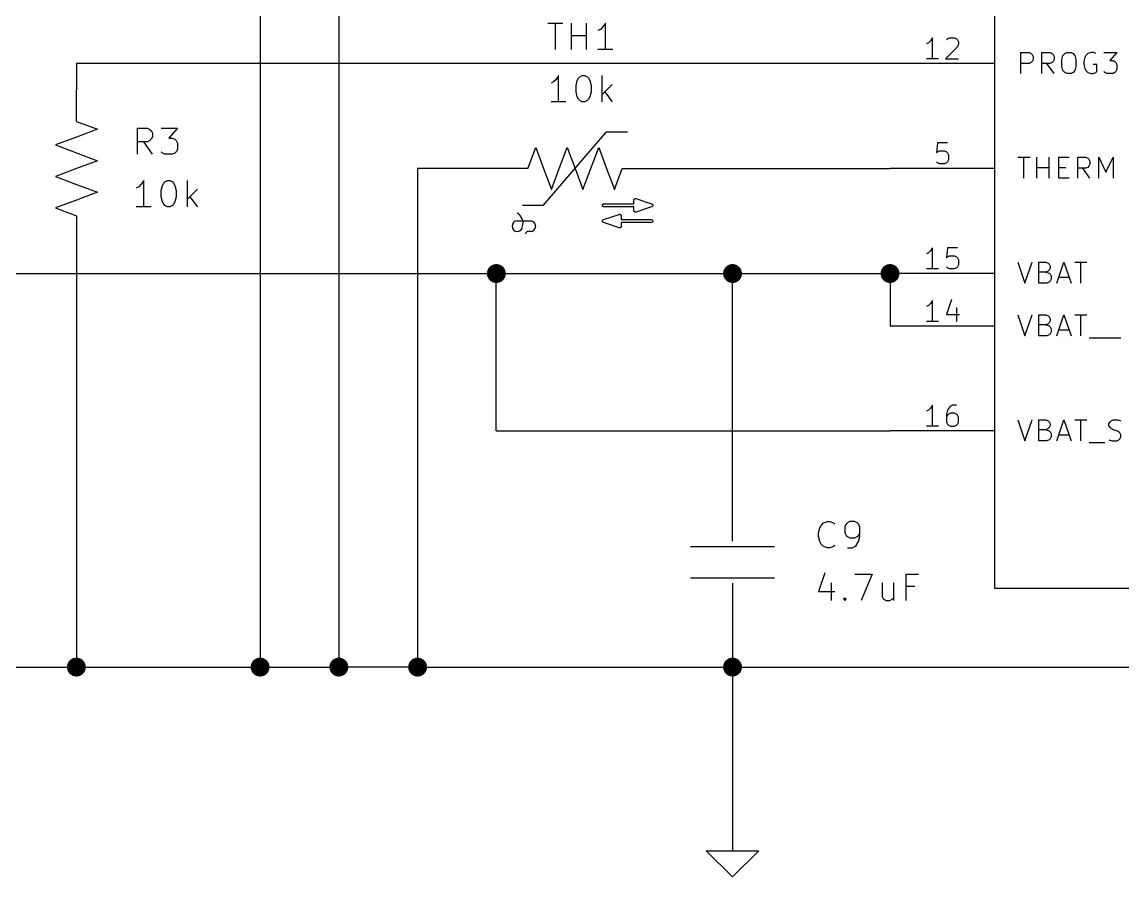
# Model space of a CAD drawing. Extents: x 0.4 to 11.3, y -7.9 to -0.4.
# Drawn here: x 2.696 to 4.794, y -5.95 to -4.321 of the extents above; entities that cross this region are included whole.
import ezdxf

# ---------------------------------------------------------------- set-up
doc = ezdxf.new("R2010")
doc.units = 0
doc.header["$MEASUREMENT"] = 0
for name, color, linetype in [('CYAN2', 4, 'CONTINUOUS'), ('GREEN3', 91, 'CONTINUOUS'), ('LYELLOW', 51, 'CONTINUOUS'), ('RED2', 1, 'CONTINUOUS'), ('RED3', 11, 'CONTINUOUS')]:
    doc.layers.add(name, color=color, linetype=linetype)

msp = doc.modelspace()

# ---------------------------------------------------------------- linework, layer by layer
at = {"layer": 'CYAN2', "linetype": 'CONTINUOUS'}
for p, q in [((3.6982, -4.3228), (3.7268, -4.3228)), ((3.7125, -4.3728), (3.7125, -4.3228)), ((3.7434, -4.3728), (3.7434, -4.3228)), ((3.772, -4.3728), (3.772, -4.3228)), ((3.7982, -4.3347), (3.7935, -4.3371)), ((3.803, -4.3299), (3.7982, -4.3347)), ((3.8077, -4.3228), (3.803, -4.3299)), ((3.8077, -4.3728), (3.8077, -4.3228)), ((3.7434, -4.3466), (3.772, -4.3466)), ((3.822, -4.3728), (3.7935, -4.3728)), ((4.5995, -4.4185), (4.5995, -4.3785)), ((4.5995, -4.3785), (4.6148, -4.3785)), ((4.5995, -4.4185), (4.5995, -4.3785)), ((4.5995, -4.3785), (4.6148, -4.3785)), ((4.6148, -4.3785), (4.6186, -4.3804)), ((4.6148, -4.3785), (4.6186, -4.3804)), ((4.6186, -4.3804), (4.6205, -4.3823)), ((4.6186, -4.3804), (4.6205, -4.3823)), ((4.6205, -4.3823), (4.6224, -4.3861)), ((4.6205, -4.3823), (4.6224, -4.3861)), ((4.6395, -4.4185), (4.6395, -4.3785)), ((4.6395, -4.3785), (4.6548, -4.3785)), ((4.6395, -4.4185), (4.6395, -4.3785)), ((4.6395, -4.3785), (4.6548, -4.3785)), ((4.6548, -4.3785), (4.6586, -4.3804)), ((4.6548, -4.3785), (4.6586, -4.3804)), ((4.6586, -4.3804), (4.6605, -4.3823)), ((4.6586, -4.3804), (4.6605, -4.3823)), ((4.6605, -4.3823), (4.6624, -4.3861)), ((4.6605, -4.3823), (4.6624, -4.3861)), ((4.6795, -4.3842), (4.6833, -4.3804)), ((4.6795, -4.3842), (4.6833, -4.3804)), ((4.6833, -4.3804), (4.6871, -4.3785)), ((4.6833, -4.3804), (4.6871, -4.3785)), ((4.6871, -4.3785), (4.6948, -4.3785)), ((4.6871, -4.3785), (4.6948, -4.3785)), ((4.6948, -4.3785), (4.6986, -4.3804)), ((4.6948, -4.3785), (4.6986, -4.3804)), ((4.6986, -4.3804), (4.7024, -4.3842)), ((4.6986, -4.3804), (4.7024, -4.3842)), ((4.7271, -4.3804), (4.7233, -4.3842)), ((4.7271, -4.3804), (4.7233, -4.3842)), ((4.7329, -4.3785), (4.7271, -4.3804)), ((4.7329, -4.3785), (4.7271, -4.3804)), ((4.7386, -4.3785), (4.7329, -4.3785)), ((4.7386, -4.3785), (4.7329, -4.3785)), ((4.7424, -4.3804), (4.7386, -4.3785)), ((4.7424, -4.3804), (4.7386, -4.3785)), ((4.7576, -4.3785), (4.7824, -4.3785)), ((4.7576, -4.3785), (4.7824, -4.3785)), ((4.7824, -4.3785), (4.769, -4.3937)), ((4.7824, -4.3785), (4.769, -4.3937)), ((4.6148, -4.3995), (4.5995, -4.3995)), ((4.6148, -4.3995), (4.5995, -4.3995)), ((4.6186, -4.3976), (4.6148, -4.3995)), ((4.6186, -4.3976), (4.6148, -4.3995)), ((4.6205, -4.3956), (4.6186, -4.3976)), ((4.6205, -4.3956), (4.6186, -4.3976)), ((4.6224, -4.3918), (4.6205, -4.3956)), ((4.6224, -4.3918), (4.6205, -4.3956)), ((4.6224, -4.3861), (4.6224, -4.3918)), ((4.6224, -4.3861), (4.6224, -4.3918)), ((4.6548, -4.3995), (4.6395, -4.3995)), ((4.6548, -4.3995), (4.6395, -4.3995)), ((4.6624, -4.4185), (4.649, -4.3995)), ((4.6624, -4.4185), (4.649, -4.3995)), ((4.6586, -4.3976), (4.6548, -4.3995)), ((4.6586, -4.3976), (4.6548, -4.3995)), ((4.6605, -4.3956), (4.6586, -4.3976)), ((4.6605, -4.3956), (4.6586, -4.3976)), ((4.6624, -4.3918), (4.6605, -4.3956)), ((4.6624, -4.3918), (4.6605, -4.3956)), ((4.6624, -4.3861), (4.6624, -4.3918)), ((4.6624, -4.3861), (4.6624, -4.3918)), ((4.6776, -4.3918), (4.6795, -4.3842)), ((4.6776, -4.3918), (4.6795, -4.3842)), ((4.6776, -4.4052), (4.6776, -4.3918)), ((4.6776, -4.4052), (4.6776, -4.3918)), ((4.7024, -4.3842), (4.7043, -4.3918)), ((4.7024, -4.3842), (4.7043, -4.3918)), ((4.7043, -4.3918), (4.7043, -4.4052)), ((4.7043, -4.3918), (4.7043, -4.4052)), ((4.7214, -4.388), (4.7195, -4.3956)), ((4.7214, -4.388), (4.7195, -4.3956)), ((4.7195, -4.3956), (4.7195, -4.4014)), ((4.7195, -4.3956), (4.7195, -4.4014)), ((4.7195, -4.4014), (4.7214, -4.409)), ((4.7195, -4.4014), (4.7214, -4.409)), ((4.7233, -4.3842), (4.7214, -4.388)), ((4.7233, -4.3842), (4.7214, -4.388)), ((4.7443, -4.4014), (4.7367, -4.4014)), ((4.7443, -4.4014), (4.7367, -4.4014)), ((4.7443, -4.4147), (4.7443, -4.4014)), ((4.7443, -4.4147), (4.7443, -4.4014)), ((4.769, -4.3937), (4.7748, -4.3937)), ((4.769, -4.3937), (4.7748, -4.3937)), ((4.7748, -4.3937), (4.7786, -4.3956)), ((4.7748, -4.3937), (4.7786, -4.3956)), ((4.7786, -4.3956), (4.7805, -4.3976)), ((4.7786, -4.3956), (4.7805, -4.3976)), ((4.7805, -4.3976), (4.7824, -4.4014)), ((4.7805, -4.3976), (4.7824, -4.4014)), ((4.7824, -4.4014), (4.7824, -4.4109)), ((4.7824, -4.4014), (4.7824, -4.4109)), ((3.7184, -4.4228), (3.7137, -4.4299)), ((3.7184, -4.4728), (3.7184, -4.4228)), ((3.7565, -4.4276), (3.7589, -4.4252)), ((3.7589, -4.4252), (3.7637, -4.4228)), ((3.7637, -4.4228), (3.7684, -4.4228)), ((3.7684, -4.4228), (3.7732, -4.4252)), ((3.7732, -4.4252), (3.7756, -4.4276)), ((3.8018, -4.4728), (3.8018, -4.4228)), ((4.6795, -4.4128), (4.6776, -4.4052)), ((4.6795, -4.4128), (4.6776, -4.4052)), ((4.6833, -4.4166), (4.6795, -4.4128)), ((4.6833, -4.4166), (4.6795, -4.4128)), ((4.6871, -4.4185), (4.6833, -4.4166)), ((4.6871, -4.4185), (4.6833, -4.4166)), ((4.6948, -4.4185), (4.6871, -4.4185)), ((4.6948, -4.4185), (4.6871, -4.4185)), ((4.6986, -4.4166), (4.6948, -4.4185)), ((4.6986, -4.4166), (4.6948, -4.4185)), ((4.7024, -4.4128), (4.6986, -4.4166)), ((4.7024, -4.4128), (4.6986, -4.4166)), ((4.7043, -4.4052), (4.7024, -4.4128)), ((4.7043, -4.4052), (4.7024, -4.4128)), ((4.7214, -4.409), (4.7233, -4.4128)), ((4.7214, -4.409), (4.7233, -4.4128)), ((4.7233, -4.4128), (4.7271, -4.4166)), ((4.7233, -4.4128), (4.7271, -4.4166)), ((4.7271, -4.4166), (4.7329, -4.4185)), ((4.7271, -4.4166), (4.7329, -4.4185)), ((4.7329, -4.4185), (4.7367, -4.4185)), ((4.7329, -4.4185), (4.7367, -4.4185)), ((4.7367, -4.4185), (4.7424, -4.4166)), ((4.7367, -4.4185), (4.7424, -4.4166)), ((4.7424, -4.4166), (4.7443, -4.4147)), ((4.7424, -4.4166), (4.7443, -4.4147)), ((4.7595, -4.4166), (4.7576, -4.4147)), ((4.7595, -4.4166), (4.7576, -4.4147)), ((4.7633, -4.4185), (4.7595, -4.4166)), ((4.7633, -4.4185), (4.7595, -4.4166)), ((4.7748, -4.4185), (4.7633, -4.4185)), ((4.7748, -4.4185), (4.7633, -4.4185)), ((4.7786, -4.4166), (4.7748, -4.4185)), ((4.7786, -4.4166), (4.7748, -4.4185)), ((4.7805, -4.4147), (4.7786, -4.4166)), ((4.7805, -4.4147), (4.7786, -4.4166)), ((4.7824, -4.4109), (4.7805, -4.4147)), ((4.7824, -4.4109), (4.7805, -4.4147)), ((3.7089, -4.4347), (3.7042, -4.4371)), ((3.7137, -4.4299), (3.7089, -4.4347)), ((3.7518, -4.4418), (3.7542, -4.4323)), ((3.7518, -4.4538), (3.7518, -4.4418)), ((3.7542, -4.4323), (3.7565, -4.4276)), ((3.7756, -4.4276), (3.778, -4.4323)), ((3.778, -4.4323), (3.7804, -4.4418)), ((3.7804, -4.4418), (3.7804, -4.4538)), ((3.8208, -4.4395), (3.8018, -4.4585)), ((3.7542, -4.4633), (3.7518, -4.4538)), ((3.7565, -4.468), (3.7542, -4.4633)), ((3.778, -4.4633), (3.7756, -4.468)), ((3.7804, -4.4538), (3.778, -4.4633)), ((3.8065, -4.4538), (3.8208, -4.4728)), ((3.7327, -4.4728), (3.7042, -4.4728)), ((3.7589, -4.4704), (3.7565, -4.468)), ((3.7637, -4.4728), (3.7589, -4.4704)), ((3.7684, -4.4728), (3.7637, -4.4728)), ((3.7732, -4.4704), (3.7684, -4.4728)), ((3.7756, -4.468), (3.7732, -4.4704)), ((2.9163, -4.5728), (2.9163, -4.5228)), ((2.9163, -4.5228), (2.9353, -4.5228)), ((2.9353, -4.5228), (2.9401, -4.5252)), ((2.9401, -4.5252), (2.9425, -4.5276)), ((2.9425, -4.5276), (2.9449, -4.5323)), ((2.9615, -4.5228), (2.9925, -4.5228)), ((2.9925, -4.5228), (2.9758, -4.5418)), ((2.9353, -4.549), (2.9163, -4.549)), ((2.9449, -4.5728), (2.9282, -4.549)), ((2.9401, -4.5466), (2.9353, -4.549)), ((2.9425, -4.5442), (2.9401, -4.5466)), ((2.9449, -4.5395), (2.9425, -4.5442)), ((2.9449, -4.5323), (2.9449, -4.5395)), ((2.9758, -4.5418), (2.9829, -4.5418)), ((2.9829, -4.5418), (2.9877, -4.5442)), ((2.9877, -4.5442), (2.9901, -4.5466)), ((2.9901, -4.5466), (2.9925, -4.5514)), ((2.9639, -4.5704), (2.9615, -4.568)), ((2.9687, -4.5728), (2.9639, -4.5704)), ((2.9877, -4.5704), (2.9829, -4.5728)), ((2.9901, -4.568), (2.9877, -4.5704)), ((2.9925, -4.5633), (2.9901, -4.568)), ((2.9925, -4.5514), (2.9925, -4.5633)), ((2.9829, -4.5728), (2.9687, -4.5728)), ((4.5938, -4.5785), (4.6167, -4.5785)), ((4.5938, -4.5785), (4.6167, -4.5785)), ((4.6052, -4.6185), (4.6052, -4.5785)), ((4.6052, -4.6185), (4.6052, -4.5785)), ((4.63, -4.6185), (4.63, -4.5785)), ((4.63, -4.6185), (4.63, -4.5785)), ((4.6529, -4.6185), (4.6529, -4.5785)), ((4.6529, -4.6185), (4.6529, -4.5785)), ((4.6719, -4.6185), (4.6719, -4.5785)), ((4.6719, -4.5785), (4.691, -4.5785)), ((4.6719, -4.6185), (4.6719, -4.5785)), ((4.6719, -4.5785), (4.691, -4.5785)), ((4.7081, -4.6185), (4.7081, -4.5785)), ((4.7081, -4.5785), (4.7233, -4.5785)), ((4.7081, -4.6185), (4.7081, -4.5785)), ((4.7081, -4.5785), (4.7233, -4.5785)), ((4.7233, -4.5785), (4.7271, -4.5804)), ((4.7233, -4.5785), (4.7271, -4.5804)), ((4.7271, -4.5804), (4.729, -4.5823)), ((4.7271, -4.5804), (4.729, -4.5823)), ((4.729, -4.5823), (4.7309, -4.5861)), ((4.729, -4.5823), (4.7309, -4.5861)), ((4.7309, -4.5918), (4.729, -4.5956)), ((4.7309, -4.5918), (4.729, -4.5956)), ((4.7309, -4.5861), (4.7309, -4.5918)), ((4.7309, -4.5861), (4.7309, -4.5918)), ((4.7481, -4.6185), (4.7481, -4.5785)), ((4.7481, -4.5785), (4.7614, -4.6071)), ((4.7481, -4.6185), (4.7481, -4.5785)), ((4.7481, -4.5785), (4.7614, -4.6071)), ((4.7614, -4.6071), (4.7748, -4.5785)), ((4.7614, -4.6071), (4.7748, -4.5785)), ((4.7748, -4.5785), (4.7748, -4.6185)), ((4.7748, -4.5785), (4.7748, -4.6185)), ((4.63, -4.5976), (4.6529, -4.5976)), ((4.63, -4.5976), (4.6529, -4.5976)), ((4.6719, -4.5976), (4.6852, -4.5976)), ((4.6719, -4.5976), (4.6852, -4.5976)), ((4.7233, -4.5995), (4.7081, -4.5995)), ((4.7233, -4.5995), (4.7081, -4.5995)), ((4.7309, -4.6185), (4.7176, -4.5995)), ((4.7309, -4.6185), (4.7176, -4.5995)), ((4.7271, -4.5976), (4.7233, -4.5995)), ((4.7271, -4.5976), (4.7233, -4.5995)), ((4.729, -4.5956), (4.7271, -4.5976)), ((4.729, -4.5956), (4.7271, -4.5976)), ((2.9187, -4.6347), (2.9139, -4.6371)), ((2.9234, -4.6299), (2.9187, -4.6347)), ((2.9282, -4.6228), (2.9234, -4.6299)), ((2.9282, -4.6728), (2.9282, -4.6228)), ((2.9615, -4.6418), (2.9639, -4.6323)), ((2.9639, -4.6323), (2.9663, -4.6276)), ((2.9663, -4.6276), (2.9687, -4.6252)), ((2.9687, -4.6252), (2.9734, -4.6228)), ((2.9734, -4.6228), (2.9782, -4.6228)), ((2.9782, -4.6228), (2.9829, -4.6252)), ((2.9829, -4.6252), (2.9853, -4.6276)), ((2.9853, -4.6276), (2.9877, -4.6323)), ((2.9877, -4.6323), (2.9901, -4.6418)), ((3.0115, -4.6728), (3.0115, -4.6228)), ((4.691, -4.6185), (4.6719, -4.6185)), ((4.691, -4.6185), (4.6719, -4.6185)), ((2.9615, -4.6538), (2.9615, -4.6418)), ((2.9639, -4.6633), (2.9615, -4.6538)), ((2.9901, -4.6538), (2.9877, -4.6633)), ((2.9901, -4.6418), (2.9901, -4.6538)), ((3.0306, -4.6395), (3.0115, -4.6585)), ((3.0163, -4.6538), (3.0306, -4.6728)), ((2.9425, -4.6728), (2.9139, -4.6728)), ((2.9663, -4.668), (2.9639, -4.6633)), ((2.9687, -4.6704), (2.9663, -4.668)), ((2.9734, -4.6728), (2.9687, -4.6704)), ((2.9782, -4.6728), (2.9734, -4.6728)), ((2.9829, -4.6704), (2.9782, -4.6728)), ((2.9853, -4.668), (2.9829, -4.6704)), ((2.9877, -4.6633), (2.9853, -4.668)), ((4.5938, -4.7785), (4.6071, -4.8185)), ((4.5938, -4.7785), (4.6071, -4.8185)), ((4.6071, -4.8185), (4.6205, -4.7785)), ((4.6071, -4.8185), (4.6205, -4.7785)), ((4.6338, -4.8185), (4.6338, -4.7785)), ((4.6338, -4.7785), (4.6471, -4.7785)), ((4.6338, -4.8185), (4.6338, -4.7785)), ((4.6338, -4.7785), (4.6471, -4.7785)), ((4.6471, -4.7785), (4.651, -4.7804)), ((4.6471, -4.7785), (4.651, -4.7804)), ((4.651, -4.7804), (4.6529, -4.7823)), ((4.651, -4.7804), (4.6529, -4.7823)), ((4.6681, -4.8185), (4.6814, -4.7785)), ((4.6681, -4.8185), (4.6814, -4.7785)), ((4.6814, -4.7785), (4.6948, -4.8185)), ((4.6814, -4.7785), (4.6948, -4.8185)), ((4.7024, -4.7785), (4.7252, -4.7785)), ((4.7024, -4.7785), (4.7252, -4.7785)), ((4.7138, -4.8185), (4.7138, -4.7785)), ((4.7138, -4.8185), (4.7138, -4.7785)), ((4.6471, -4.7976), (4.6338, -4.7976)), ((4.6471, -4.7976), (4.6338, -4.7976)), ((4.651, -4.7956), (4.6471, -4.7976)), ((4.651, -4.7956), (4.6471, -4.7976)), ((4.6471, -4.7976), (4.6529, -4.7995)), ((4.6471, -4.7976), (4.6529, -4.7995)), ((4.6529, -4.7937), (4.651, -4.7956)), ((4.6529, -4.7937), (4.651, -4.7956)), ((4.6529, -4.7823), (4.6548, -4.7861)), ((4.6529, -4.7823), (4.6548, -4.7861)), ((4.6548, -4.7899), (4.6529, -4.7937)), ((4.6548, -4.7899), (4.6529, -4.7937)), ((4.6529, -4.7995), (4.6548, -4.8014)), ((4.6529, -4.7995), (4.6548, -4.8014)), ((4.6548, -4.7861), (4.6548, -4.7899)), ((4.6548, -4.7861), (4.6548, -4.7899)), ((4.6548, -4.8014), (4.6567, -4.8052)), ((4.6548, -4.8014), (4.6567, -4.8052)), ((4.649, -4.8185), (4.6338, -4.8185)), ((4.649, -4.8185), (4.6338, -4.8185)), ((4.6529, -4.8166), (4.649, -4.8185)), ((4.6529, -4.8166), (4.649, -4.8185)), ((4.6548, -4.8147), (4.6529, -4.8166)), ((4.6548, -4.8147), (4.6529, -4.8166)), ((4.6567, -4.8109), (4.6548, -4.8147)), ((4.6567, -4.8109), (4.6548, -4.8147)), ((4.6567, -4.8052), (4.6567, -4.8109)), ((4.6567, -4.8052), (4.6567, -4.8109)), ((4.6719, -4.8071), (4.691, -4.8071)), ((4.6719, -4.8071), (4.691, -4.8071)), ((4.5938, -4.8785), (4.6071, -4.9185)), ((4.5938, -4.8785), (4.6071, -4.9185)), ((4.6071, -4.9185), (4.6205, -4.8785)), ((4.6071, -4.9185), (4.6205, -4.8785)), ((4.6338, -4.9185), (4.6338, -4.8785)), ((4.6338, -4.8785), (4.6471, -4.8785)), ((4.6338, -4.9185), (4.6338, -4.8785)), ((4.6338, -4.8785), (4.6471, -4.8785)), ((4.6471, -4.8785), (4.651, -4.8804)), ((4.6471, -4.8785), (4.651, -4.8804)), ((4.651, -4.8804), (4.6529, -4.8823)), ((4.651, -4.8804), (4.6529, -4.8823)), ((4.6529, -4.8823), (4.6548, -4.8861)), ((4.6529, -4.8823), (4.6548, -4.8861)), ((4.6548, -4.8861), (4.6548, -4.8899)), ((4.6548, -4.8861), (4.6548, -4.8899)), ((4.6681, -4.9185), (4.6814, -4.8785)), ((4.6681, -4.9185), (4.6814, -4.8785)), ((4.6814, -4.8785), (4.6948, -4.9185)), ((4.6814, -4.8785), (4.6948, -4.9185)), ((4.7024, -4.8785), (4.7252, -4.8785)), ((4.7024, -4.8785), (4.7252, -4.8785)), ((4.7138, -4.9185), (4.7138, -4.8785)), ((4.7138, -4.9185), (4.7138, -4.8785)), ((4.6471, -4.8976), (4.6338, -4.8976)), ((4.6471, -4.8976), (4.6338, -4.8976)), ((4.651, -4.8956), (4.6471, -4.8976)), ((4.651, -4.8956), (4.6471, -4.8976)), ((4.6471, -4.8976), (4.6529, -4.8995)), ((4.6471, -4.8976), (4.6529, -4.8995)), ((4.6529, -4.8937), (4.651, -4.8956)), ((4.6529, -4.8937), (4.651, -4.8956)), ((4.6548, -4.8899), (4.6529, -4.8937)), ((4.6548, -4.8899), (4.6529, -4.8937)), ((4.6529, -4.8995), (4.6548, -4.9014)), ((4.6529, -4.8995), (4.6548, -4.9014)), ((4.6548, -4.9014), (4.6567, -4.9052)), ((4.6548, -4.9014), (4.6567, -4.9052)), ((4.6567, -4.9052), (4.6567, -4.9109)), ((4.6567, -4.9052), (4.6567, -4.9109)), ((4.6719, -4.9071), (4.691, -4.9071)), ((4.6719, -4.9071), (4.691, -4.9071)), ((4.649, -4.9185), (4.6338, -4.9185)), ((4.649, -4.9185), (4.6338, -4.9185)), ((4.6529, -4.9166), (4.649, -4.9185)), ((4.6529, -4.9166), (4.649, -4.9185)), ((4.6548, -4.9147), (4.6529, -4.9166)), ((4.6548, -4.9147), (4.6529, -4.9166)), ((4.6567, -4.9109), (4.6548, -4.9147)), ((4.6567, -4.9109), (4.6548, -4.9147)), ((4.7291, -4.9223), (4.7595, -4.9223)), ((4.7291, -4.9223), (4.7595, -4.9223)), ((4.7595, -4.9223), (4.79, -4.9223)), ((4.7595, -4.9223), (4.79, -4.9223)), ((4.5938, -5.0785), (4.6071, -5.1185)), ((4.5938, -5.0785), (4.6071, -5.1185)), ((4.6071, -5.1185), (4.6205, -5.0785)), ((4.6071, -5.1185), (4.6205, -5.0785)), ((4.6338, -5.1185), (4.6338, -5.0785)), ((4.6338, -5.0785), (4.6471, -5.0785)), ((4.6338, -5.1185), (4.6338, -5.0785)), ((4.6338, -5.0785), (4.6471, -5.0785)), ((4.6471, -5.0785), (4.651, -5.0804)), ((4.6471, -5.0785), (4.651, -5.0804)), ((4.651, -5.0956), (4.6471, -5.0976)), ((4.651, -5.0956), (4.6471, -5.0976)), ((4.651, -5.0804), (4.6529, -5.0823)), ((4.651, -5.0804), (4.6529, -5.0823)), ((4.6529, -5.0937), (4.651, -5.0956)), ((4.6529, -5.0937), (4.651, -5.0956)), ((4.6529, -5.0823), (4.6548, -5.0861)), ((4.6529, -5.0823), (4.6548, -5.0861)), ((4.6548, -5.0899), (4.6529, -5.0937)), ((4.6548, -5.0899), (4.6529, -5.0937)), ((4.6548, -5.0861), (4.6548, -5.0899)), ((4.6548, -5.0861), (4.6548, -5.0899)), ((4.6681, -5.1185), (4.6814, -5.0785)), ((4.6681, -5.1185), (4.6814, -5.0785)), ((4.6814, -5.0785), (4.6948, -5.1185)), ((4.6814, -5.0785), (4.6948, -5.1185)), ((4.7024, -5.0785), (4.7252, -5.0785)), ((4.7024, -5.0785), (4.7252, -5.0785)), ((4.7138, -5.1185), (4.7138, -5.0785)), ((4.7138, -5.1185), (4.7138, -5.0785)), ((4.7671, -5.0861), (4.7691, -5.0823)), ((4.7671, -5.0861), (4.7691, -5.0823)), ((4.7671, -5.0899), (4.7671, -5.0861)), ((4.7671, -5.0899), (4.7671, -5.0861)), ((4.7691, -5.0937), (4.7671, -5.0899)), ((4.7691, -5.0937), (4.7671, -5.0899)), ((4.7691, -5.0823), (4.771, -5.0804)), ((4.7691, -5.0823), (4.771, -5.0804)), ((4.771, -5.0956), (4.7691, -5.0937)), ((4.771, -5.0956), (4.7691, -5.0937)), ((4.771, -5.0804), (4.7748, -5.0785)), ((4.771, -5.0804), (4.7748, -5.0785)), ((4.7748, -5.0976), (4.771, -5.0956)), ((4.7748, -5.0976), (4.771, -5.0956)), ((4.7748, -5.0785), (4.7843, -5.0785)), ((4.7748, -5.0785), (4.7843, -5.0785)), ((4.7843, -5.0785), (4.79, -5.0804)), ((4.7843, -5.0785), (4.79, -5.0804)), ((4.6471, -5.0976), (4.6338, -5.0976)), ((4.6471, -5.0976), (4.6338, -5.0976)), ((4.6471, -5.0976), (4.6529, -5.0995)), ((4.6471, -5.0976), (4.6529, -5.0995)), ((4.6529, -5.1166), (4.649, -5.1185)), ((4.6529, -5.1166), (4.649, -5.1185)), ((4.6529, -5.0995), (4.6548, -5.1014)), ((4.6529, -5.0995), (4.6548, -5.1014)), ((4.6548, -5.1147), (4.6529, -5.1166)), ((4.6548, -5.1147), (4.6529, -5.1166)), ((4.6548, -5.1014), (4.6567, -5.1052)), ((4.6548, -5.1014), (4.6567, -5.1052)), ((4.6567, -5.1109), (4.6548, -5.1147)), ((4.6567, -5.1109), (4.6548, -5.1147)), ((4.6567, -5.1052), (4.6567, -5.1109)), ((4.6567, -5.1052), (4.6567, -5.1109)), ((4.6719, -5.1071), (4.691, -5.1071)), ((4.6719, -5.1071), (4.691, -5.1071)), ((4.7671, -5.1166), (4.7729, -5.1185)), ((4.7671, -5.1166), (4.7729, -5.1185)), ((4.7824, -5.0995), (4.7748, -5.0976)), ((4.7824, -5.0995), (4.7748, -5.0976)), ((4.7862, -5.1014), (4.7824, -5.0995)), ((4.7862, -5.1014), (4.7824, -5.0995)), ((4.7824, -5.1185), (4.7862, -5.1166)), ((4.7824, -5.1185), (4.7862, -5.1166)), ((4.7881, -5.1033), (4.7862, -5.1014)), ((4.7881, -5.1033), (4.7862, -5.1014)), ((4.7862, -5.1166), (4.7881, -5.1147)), ((4.7862, -5.1166), (4.7881, -5.1147)), ((4.79, -5.1071), (4.7881, -5.1033)), ((4.79, -5.1071), (4.7881, -5.1033)), ((4.7881, -5.1147), (4.79, -5.1109)), ((4.7881, -5.1147), (4.79, -5.1109)), ((4.79, -5.1109), (4.79, -5.1071)), ((4.79, -5.1109), (4.79, -5.1071)), ((4.649, -5.1185), (4.6338, -5.1185)), ((4.649, -5.1185), (4.6338, -5.1185)), ((4.7291, -5.1223), (4.7595, -5.1223)), ((4.7291, -5.1223), (4.7595, -5.1223)), ((4.7729, -5.1185), (4.7824, -5.1185)), ((4.7729, -5.1185), (4.7824, -5.1185)), ((4.2139, -5.2942), (4.2163, -5.2847)), ((4.2139, -5.2942), (4.2163, -5.2847)), ((4.2163, -5.2847), (4.2187, -5.2799)), ((4.2163, -5.2847), (4.2187, -5.2799)), ((4.2187, -5.2799), (4.2234, -5.2752)), ((4.2187, -5.2799), (4.2234, -5.2752)), ((4.2234, -5.2752), (4.2306, -5.2728)), ((4.2234, -5.2752), (4.2306, -5.2728)), ((4.2306, -5.2728), (4.2353, -5.2728)), ((4.2306, -5.2728), (4.2353, -5.2728)), ((4.2353, -5.2728), (4.2425, -5.2752)), ((4.2353, -5.2728), (4.2425, -5.2752)), ((4.2425, -5.2752), (4.2449, -5.2776)), ((4.2425, -5.2752), (4.2449, -5.2776)), ((4.2663, -5.2776), (4.2639, -5.2823)), ((4.2663, -5.2776), (4.2639, -5.2823)), ((4.2639, -5.2823), (4.2639, -5.2942)), ((4.2639, -5.2823), (4.2639, -5.2942)), ((4.2687, -5.2752), (4.2663, -5.2776)), ((4.2687, -5.2752), (4.2663, -5.2776)), ((4.2734, -5.2728), (4.2687, -5.2752)), ((4.2734, -5.2728), (4.2687, -5.2752)), ((4.2829, -5.2728), (4.2734, -5.2728)), ((4.2829, -5.2728), (4.2734, -5.2728)), ((4.2877, -5.2752), (4.2829, -5.2728)), ((4.2877, -5.2752), (4.2829, -5.2728)), ((4.2901, -5.2776), (4.2877, -5.2752)), ((4.2901, -5.2776), (4.2877, -5.2752)), ((4.2925, -5.2823), (4.2901, -5.2776)), ((4.2925, -5.2823), (4.2901, -5.2776)), ((4.2925, -5.3014), (4.2925, -5.2823)), ((4.2925, -5.3014), (4.2925, -5.2823)), ((4.2139, -5.3014), (4.2139, -5.2942)), ((4.2139, -5.3014), (4.2139, -5.2942)), ((4.2163, -5.3109), (4.2139, -5.3014)), ((4.2163, -5.3109), (4.2139, -5.3014)), ((4.2639, -5.2942), (4.2663, -5.299)), ((4.2639, -5.2942), (4.2663, -5.299)), ((4.2663, -5.299), (4.2687, -5.3014)), ((4.2663, -5.299), (4.2687, -5.3014)), ((4.2687, -5.3014), (4.2734, -5.3038)), ((4.2687, -5.3014), (4.2734, -5.3038)), ((4.2734, -5.3038), (4.2829, -5.3038)), ((4.2734, -5.3038), (4.2829, -5.3038)), ((4.2829, -5.3038), (4.2877, -5.3014)), ((4.2829, -5.3038), (4.2877, -5.3014)), ((4.2877, -5.3014), (4.2901, -5.299)), ((4.2877, -5.3014), (4.2901, -5.299)), ((4.2901, -5.299), (4.2925, -5.2942)), ((4.2901, -5.299), (4.2925, -5.2942)), ((4.2901, -5.3109), (4.2925, -5.3014)), ((4.2901, -5.3109), (4.2925, -5.3014)), ((4.2187, -5.3157), (4.2163, -5.3109)), ((4.2187, -5.3157), (4.2163, -5.3109)), ((4.2234, -5.3204), (4.2187, -5.3157)), ((4.2234, -5.3204), (4.2187, -5.3157)), ((4.2306, -5.3228), (4.2234, -5.3204)), ((4.2306, -5.3228), (4.2234, -5.3204)), ((4.2353, -5.3228), (4.2306, -5.3228)), ((4.2353, -5.3228), (4.2306, -5.3228)), ((4.2425, -5.3204), (4.2353, -5.3228)), ((4.2425, -5.3204), (4.2353, -5.3228)), ((4.2449, -5.318), (4.2425, -5.3204)), ((4.2449, -5.318), (4.2425, -5.3204)), ((4.2687, -5.3228), (4.2782, -5.3228)), ((4.2687, -5.3228), (4.2782, -5.3228)), ((4.2782, -5.3228), (4.2829, -5.3204)), ((4.2782, -5.3228), (4.2829, -5.3204)), ((4.2829, -5.3204), (4.2853, -5.318)), ((4.2829, -5.3204), (4.2853, -5.318)), ((4.2853, -5.318), (4.2901, -5.3109)), ((4.2853, -5.318), (4.2901, -5.3109)), ((4.2258, -5.3704), (4.2139, -5.4061)), ((4.2258, -5.3704), (4.2139, -5.4061)), ((4.2377, -5.3895), (4.2377, -5.4228)), ((4.2377, -5.3895), (4.2377, -5.4228)), ((4.2829, -5.3728), (4.3163, -5.3728)), ((4.2829, -5.3728), (4.3163, -5.3728)), ((4.3163, -5.3728), (4.2949, -5.4228)), ((4.3163, -5.3728), (4.2949, -5.4228)), ((4.3353, -5.3895), (4.3353, -5.4157)), ((4.3353, -5.3895), (4.3353, -5.4157)), ((4.3568, -5.3895), (4.3568, -5.4228)), ((4.3568, -5.3895), (4.3568, -5.4228)), ((4.3806, -5.4228), (4.3806, -5.3728)), ((4.3806, -5.3728), (4.4044, -5.3728)), ((4.3806, -5.4228), (4.3806, -5.3728)), ((4.3806, -5.3728), (4.4044, -5.3728)), ((4.2139, -5.4061), (4.2449, -5.4061)), ((4.2139, -5.4061), (4.2449, -5.4061)), ((4.3972, -5.3966), (4.3806, -5.3966)), ((4.3972, -5.3966), (4.3806, -5.3966)), ((4.2615, -5.4204), (4.2639, -5.418)), ((4.2615, -5.4204), (4.2639, -5.418)), ((4.2639, -5.4228), (4.2615, -5.4204)), ((4.2639, -5.4228), (4.2615, -5.4204)), ((4.2639, -5.418), (4.2663, -5.4204)), ((4.2639, -5.418), (4.2639, -5.4228)), ((4.2639, -5.418), (4.2663, -5.4204)), ((4.2639, -5.418), (4.2639, -5.4228)), ((4.2663, -5.4204), (4.2639, -5.4228)), ((4.2663, -5.4204), (4.2639, -5.4228)), ((4.3353, -5.4157), (4.3377, -5.4204)), ((4.3353, -5.4157), (4.3377, -5.4204)), ((4.3377, -5.4204), (4.3425, -5.4228)), ((4.3377, -5.4204), (4.3425, -5.4228)), ((4.3425, -5.4228), (4.3496, -5.4228)), ((4.3425, -5.4228), (4.3496, -5.4228)), ((4.3496, -5.4228), (4.3544, -5.4204)), ((4.3496, -5.4228), (4.3544, -5.4204)), ((4.3544, -5.4204), (4.3568, -5.418)), ((4.3544, -5.4204), (4.3568, -5.418))]:
    msp.add_line(p, q, dxfattribs=at)
at = {"layer": 'GREEN3', "linetype": 'CONTINUOUS'}
for p, q in [((3.15, -3.8), (3.15, -5.55)), ((3.3, -4.1), (3.3, -5.55)), ((4.35, -4.4), (2.8, -4.4)), ((2.8, -4.4), (2.8, -4.45)), ((3.6, -4.6), (3.45, -4.6)), ((3.45, -4.6), (3.45, -5.55)), ((3.9, -4.6), (4.35, -4.6)), ((2.8, -4.75), (2.8, -5.55)), ((1.55, -4.8), (3.6, -4.8)), ((3.6, -5.1), (3.6, -4.8)), ((3.6, -4.8), (4.05, -4.8)), ((4.05, -5.2), (4.05, -4.8)), ((4.05, -4.8), (4.35, -4.8)), ((4.35, -4.8), (4.35, -4.9)), ((3.6, -5.1), (4.35, -5.1)), ((4.05, -5.5), (4.05, -5.55)), ((2.3, -5.55), (2.8, -5.55)), ((2.8, -5.55), (3.15, -5.55)), ((3.15, -5.55), (3.3, -5.55)), ((3.45, -5.55), (3.3, -5.55)), ((3.45, -5.55), (4.05, -5.55)), ((4.05, -5.55), (6.35, -5.55)), ((4.05, -5.55), (4.05, -5.85))]:
    msp.add_line(p, q, dxfattribs=at)
at = {"layer": 'GREEN3', "const_width": 0.018}
for points in [[(3.591, -4.8, 1), (3.609, -4.8, 1)], [(4.041, -4.8, 1), (4.059, -4.8, 1)], [(4.341, -4.8, 1), (4.359, -4.8, 1)], [(2.791, -5.55, 1), (2.809, -5.55, 1)], [(3.141, -5.55, 1), (3.159, -5.55, 1)], [(3.291, -5.55, 1), (3.309, -5.55, 1)], [(3.441, -5.55, 1), (3.459, -5.55, 1)], [(4.041, -5.55, 1), (4.059, -5.55, 1)]]:
    msp.add_lwpolyline(points, format="xyb", close=True, dxfattribs=at)
at = {"layer": 'LYELLOW', "linetype": 'CONTINUOUS'}
for p, q in [((4.55, -5.4), (4.55, -3.2)), ((5.55, -5.4), (4.55, -5.4))]:
    msp.add_line(p, q, dxfattribs=at)
at = {"layer": 'RED2', "linetype": 'CONTINUOUS'}
for p, q in [((4.55, -5.4), (4.55, -3.2)), ((4.55, -4.4), (4.35, -4.4)), ((4.55, -4.4), (4.35, -4.4)), ((2.8, -4.5), (2.8, -4.45)), ((2.8, -4.51), (2.8, -4.5)), ((2.8, -4.51), (2.84, -4.525)), ((2.84, -4.525), (2.8, -4.54)), ((3.69, -4.67), (3.81, -4.53)), ((3.81, -4.53), (3.85, -4.53)), ((2.8, -4.54), (2.76, -4.555)), ((2.76, -4.555), (2.8, -4.57)), ((2.8, -4.57), (2.84, -4.585)), ((3.66, -4.6), (3.675, -4.56)), ((3.675, -4.56), (3.69, -4.6)), ((3.72, -4.6), (3.735, -4.56)), ((3.735, -4.56), (3.75, -4.6)), ((3.78, -4.6), (3.795, -4.56)), ((3.795, -4.56), (3.81, -4.6)), ((2.84, -4.585), (2.8, -4.6)), ((2.8, -4.6), (2.76, -4.615)), ((3.65, -4.6), (3.6, -4.6)), ((3.66, -4.6), (3.65, -4.6)), ((3.69, -4.6), (3.705, -4.64)), ((3.705, -4.64), (3.72, -4.6)), ((3.75, -4.6), (3.765, -4.64)), ((3.765, -4.64), (3.78, -4.6)), ((3.81, -4.6), (3.825, -4.64)), ((3.825, -4.64), (3.84, -4.6)), ((3.84, -4.6), (3.85, -4.6)), ((3.85, -4.6), (3.9, -4.6)), ((4.55, -4.6), (4.35, -4.6)), ((4.55, -4.6), (4.35, -4.6)), ((2.76, -4.615), (2.8, -4.63)), ((2.8, -4.63), (2.84, -4.645)), ((2.84, -4.645), (2.8, -4.66)), ((2.8, -4.66), (2.76, -4.675)), ((2.76, -4.675), (2.8, -4.69)), ((3.65, -4.67), (3.69, -4.67)), ((3.8021, -4.6694), (3.8025, -4.6683)), ((3.8021, -4.6706), (3.8021, -4.6694)), ((3.8025, -4.6717), (3.8021, -4.6706)), ((3.8025, -4.6683), (3.8033, -4.6675)), ((3.8033, -4.6725), (3.8025, -4.6717)), ((3.8033, -4.6675), (3.8044, -4.6671)), ((3.8044, -4.6729), (3.8033, -4.6725)), ((3.8044, -4.6671), (3.805, -4.667)), ((3.805, -4.673), (3.8044, -4.6729)), ((3.805, -4.667), (3.862, -4.667)), ((3.862, -4.673), (3.805, -4.673)), ((3.862, -4.6596), (3.8621, -4.6594)), ((3.862, -4.6597), (3.862, -4.6596)), ((3.862, -4.6596), (3.862, -4.6596)), ((3.862, -4.66), (3.862, -4.6597)), ((3.862, -4.667), (3.862, -4.66)), ((3.862, -4.68), (3.862, -4.673)), ((3.8621, -4.6594), (3.8622, -4.659)), ((3.8622, -4.659), (3.8624, -4.6585)), ((3.8624, -4.6585), (3.8625, -4.6584)), ((3.8625, -4.6583), (3.8628, -4.658)), ((3.8625, -4.6584), (3.8625, -4.6583)), ((3.8628, -4.658), (3.8632, -4.6576)), ((3.8632, -4.6576), (3.8633, -4.6576)), ((3.8633, -4.6575), (3.8638, -4.6573)), ((3.8633, -4.6576), (3.8633, -4.6575)), ((3.8638, -4.6573), (3.8642, -4.6571)), ((3.8642, -4.6571), (3.8643, -4.6571)), ((3.8643, -4.6571), (3.8644, -4.6571)), ((3.8644, -4.6571), (3.8649, -4.6571)), ((3.8649, -4.6571), (3.8654, -4.657)), ((3.8654, -4.657), (3.8655, -4.6571)), ((3.8655, -4.6571), (3.8656, -4.6571)), ((3.8656, -4.6571), (3.8657, -4.6571)), ((3.8657, -4.6571), (3.8659, -4.6572)), ((3.8659, -4.6572), (3.8959, -4.6672)), ((3.8959, -4.6728), (3.8659, -4.6828)), ((3.8959, -4.6672), (3.8965, -4.6674)), ((3.8965, -4.6726), (3.8959, -4.6728)), ((3.8965, -4.6674), (3.8966, -4.6675)), ((3.8966, -4.6725), (3.8965, -4.6726)), ((3.8966, -4.6675), (3.8967, -4.6675)), ((3.8967, -4.6725), (3.8966, -4.6725)), ((3.8967, -4.6675), (3.8967, -4.6676)), ((3.8967, -4.6676), (3.8968, -4.6676)), ((3.8968, -4.6724), (3.8967, -4.6724)), ((3.8967, -4.6724), (3.8967, -4.6725)), ((3.8968, -4.6676), (3.8971, -4.6679)), ((3.8971, -4.6721), (3.8968, -4.6724)), ((3.8971, -4.6679), (3.8974, -4.6682)), ((3.8974, -4.6718), (3.8971, -4.6721)), ((3.8974, -4.6682), (3.8974, -4.6683)), ((3.8974, -4.6683), (3.8975, -4.6683)), ((3.8975, -4.6717), (3.8974, -4.6717)), ((3.8974, -4.6717), (3.8974, -4.6718)), ((3.8975, -4.6683), (3.8975, -4.6684)), ((3.8975, -4.6684), (3.8976, -4.6685)), ((3.8976, -4.6715), (3.8975, -4.6716)), ((3.8975, -4.6716), (3.8975, -4.6717)), ((3.8976, -4.6685), (3.8977, -4.6689)), ((3.8977, -4.6711), (3.8976, -4.6715)), ((3.8977, -4.6689), (3.8979, -4.6692)), ((3.8979, -4.6708), (3.8977, -4.6711)), ((3.8979, -4.6692), (3.8979, -4.6693)), ((3.8979, -4.6693), (3.8979, -4.6694)), ((3.8979, -4.6694), (3.8979, -4.6695)), ((3.8979, -4.6695), (3.898, -4.6696)), ((3.898, -4.6696), (3.8979, -4.67)), ((3.8979, -4.67), (3.898, -4.6704)), ((3.898, -4.6704), (3.8979, -4.6705)), ((3.8979, -4.6705), (3.8979, -4.6706)), ((3.8979, -4.6706), (3.8979, -4.6707)), ((3.8979, -4.6707), (3.8979, -4.6708)), ((2.8, -4.69), (2.8, -4.7)), ((3.8026, -4.6982), (3.8029, -4.6979)), ((3.8026, -4.6983), (3.8026, -4.6982)), ((3.8029, -4.6979), (3.8032, -4.6976)), ((3.8032, -4.6976), (3.8033, -4.6976)), ((3.8033, -4.6976), (3.8033, -4.6975)), ((3.8033, -4.6975), (3.8034, -4.6975)), ((3.8034, -4.6975), (3.8035, -4.6974)), ((3.8035, -4.6974), (3.8041, -4.6972)), ((3.8041, -4.6972), (3.8341, -4.6872)), ((3.8341, -4.6872), (3.8343, -4.6871)), ((3.8343, -4.6871), (3.8344, -4.6871)), ((3.8344, -4.6871), (3.8345, -4.6871)), ((3.8345, -4.6871), (3.8346, -4.687)), ((3.8346, -4.687), (3.8351, -4.6871)), ((3.8351, -4.6871), (3.8356, -4.6871)), ((3.8356, -4.6871), (3.8357, -4.6871)), ((3.8357, -4.6871), (3.8358, -4.6871)), ((3.8358, -4.6871), (3.8362, -4.6873)), ((3.8362, -4.6873), (3.8367, -4.6875)), ((3.8367, -4.6875), (3.8367, -4.6876)), ((3.8367, -4.6876), (3.8368, -4.6876)), ((3.8368, -4.6876), (3.8372, -4.688)), ((3.8372, -4.688), (3.8375, -4.6883)), ((3.8375, -4.6883), (3.8375, -4.6884)), ((3.8375, -4.6884), (3.8376, -4.6885)), ((3.8376, -4.6885), (3.8377, -4.6889)), ((3.8377, -4.6889), (3.8379, -4.6894)), ((3.8379, -4.6894), (3.838, -4.6896)), ((3.838, -4.6896), (3.838, -4.6896)), ((3.838, -4.6896), (3.838, -4.6897)), ((3.838, -4.6897), (3.838, -4.69)), ((3.838, -4.69), (3.838, -4.697)), ((3.838, -4.697), (3.895, -4.697)), ((3.862, -4.6803), (3.862, -4.68)), ((3.862, -4.6804), (3.862, -4.6803)), ((3.8621, -4.6806), (3.862, -4.6804)), ((3.862, -4.6804), (3.862, -4.6804)), ((3.8622, -4.681), (3.8621, -4.6806)), ((3.8624, -4.6815), (3.8622, -4.681)), ((3.8625, -4.6816), (3.8624, -4.6815)), ((3.8625, -4.6817), (3.8625, -4.6816)), ((3.8628, -4.682), (3.8625, -4.6817)), ((3.8632, -4.6824), (3.8628, -4.682)), ((3.8633, -4.6824), (3.8632, -4.6824)), ((3.8633, -4.6825), (3.8633, -4.6824)), ((3.8638, -4.6827), (3.8633, -4.6825)), ((3.8642, -4.6829), (3.8638, -4.6827)), ((3.8643, -4.6829), (3.8642, -4.6829)), ((3.8644, -4.6829), (3.8643, -4.6829)), ((3.8649, -4.6829), (3.8644, -4.6829)), ((3.8654, -4.683), (3.8649, -4.6829)), ((3.8655, -4.6829), (3.8654, -4.683)), ((3.8656, -4.6829), (3.8655, -4.6829)), ((3.8657, -4.6829), (3.8656, -4.6829)), ((3.8659, -4.6828), (3.8657, -4.6829)), ((3.895, -4.697), (3.8956, -4.6971)), ((3.8956, -4.6971), (3.8967, -4.6975)), ((3.8967, -4.6975), (3.8975, -4.6983)), ((2.8, -4.7), (2.8, -4.75)), ((3.665, -4.7), (3.64, -4.7)), ((3.802, -4.6996), (3.8021, -4.6995)), ((3.802, -4.7), (3.802, -4.6996)), ((3.802, -4.7004), (3.802, -4.7)), ((3.8021, -4.7005), (3.802, -4.7004)), ((3.8021, -4.6992), (3.8023, -4.6989)), ((3.8021, -4.6993), (3.8021, -4.6992)), ((3.8021, -4.6994), (3.8021, -4.6993)), ((3.8021, -4.6995), (3.8021, -4.6994)), ((3.8021, -4.7006), (3.8021, -4.7005)), ((3.8021, -4.7007), (3.8021, -4.7006)), ((3.8021, -4.7008), (3.8021, -4.7007)), ((3.8023, -4.7011), (3.8021, -4.7008)), ((3.8023, -4.6989), (3.8024, -4.6985)), ((3.8024, -4.7015), (3.8023, -4.7011)), ((3.8024, -4.6985), (3.8025, -4.6984)), ((3.8025, -4.7016), (3.8024, -4.7015)), ((3.8025, -4.6984), (3.8025, -4.6983)), ((3.8025, -4.6983), (3.8026, -4.6983)), ((3.8025, -4.7017), (3.8025, -4.7016)), ((3.8026, -4.7017), (3.8025, -4.7017)), ((3.8026, -4.7018), (3.8026, -4.7017)), ((3.8029, -4.7021), (3.8026, -4.7018)), ((3.8032, -4.7024), (3.8029, -4.7021)), ((3.8033, -4.7024), (3.8032, -4.7024)), ((3.8033, -4.7025), (3.8033, -4.7024)), ((3.8034, -4.7025), (3.8033, -4.7025)), ((3.8035, -4.7026), (3.8034, -4.7025)), ((3.8041, -4.7028), (3.8035, -4.7026)), ((3.8341, -4.7128), (3.8041, -4.7028)), ((3.8343, -4.7129), (3.8341, -4.7128)), ((3.8344, -4.7129), (3.8343, -4.7129)), ((3.8345, -4.7129), (3.8344, -4.7129)), ((3.8346, -4.713), (3.8345, -4.7129)), ((3.8351, -4.7129), (3.8346, -4.713)), ((3.8356, -4.7129), (3.8351, -4.7129)), ((3.8357, -4.7129), (3.8356, -4.7129)), ((3.8358, -4.7129), (3.8357, -4.7129)), ((3.8362, -4.7127), (3.8358, -4.7129)), ((3.8367, -4.7125), (3.8362, -4.7127)), ((3.8368, -4.7124), (3.8367, -4.7124)), ((3.8367, -4.7124), (3.8367, -4.7125)), ((3.8372, -4.712), (3.8368, -4.7124)), ((3.8375, -4.7117), (3.8372, -4.712)), ((3.8376, -4.7115), (3.8375, -4.7116)), ((3.8375, -4.7116), (3.8375, -4.7117)), ((3.8377, -4.7111), (3.8376, -4.7115)), ((3.8379, -4.7106), (3.8377, -4.7111)), ((3.838, -4.7104), (3.8379, -4.7106)), ((3.895, -4.703), (3.838, -4.703)), ((3.838, -4.703), (3.838, -4.71)), ((3.838, -4.71), (3.838, -4.7103)), ((3.838, -4.7103), (3.838, -4.7104)), ((3.838, -4.7104), (3.838, -4.7104)), ((3.8956, -4.7029), (3.895, -4.703)), ((3.8967, -4.7025), (3.8956, -4.7029)), ((3.8975, -4.7017), (3.8967, -4.7025)), ((3.8975, -4.6983), (3.8979, -4.6994)), ((3.8979, -4.7006), (3.8975, -4.7017)), ((3.8979, -4.6994), (3.8979, -4.7006)), ((4.55, -4.8), (4.35, -4.8)), ((4.55, -4.8), (4.35, -4.8)), ((4.55, -4.9), (4.35, -4.9)), ((4.55, -4.9), (4.35, -4.9)), ((4.55, -5.1), (4.35, -5.1)), ((4.55, -5.1), (4.35, -5.1)), ((4.05, -5.31), (4.05, -5.2)), ((4.05, -5.31), (4.05, -5.2)), ((3.97, -5.32), (4.13, -5.32)), ((3.97, -5.38), (4.13, -5.38)), ((4.05, -5.39), (4.05, -5.5)), ((4.05, -5.39), (4.05, -5.5)), ((5.55, -5.4), (4.55, -5.4)), ((4.05, -5.85), (4.05, -5.9)), ((4.05, -5.95), (4, -5.9)), ((4, -5.9), (4.05, -5.9)), ((4.05, -5.9), (4.1, -5.9)), ((4.1, -5.9), (4.05, -5.95))]:
    msp.add_line(p, q, dxfattribs=at)
at = {"layer": 'RED2'}
for centre, radius, start, end in [((3.6283, -4.7043), 0.0226, -14.6718, 58.9163), ((3.6402, -4.7098), 0.0102, -269.0833, -179.1118), ((3.6402, -4.7098), 0.0102, -179.1118, -90.8882), ((3.6402, -4.7098), 0.00984, -90.8882, -0.9167), ((3.665, -4.7098), 0.00984, -0.8987, 89.7708), ((3.665, -4.7098), 0.01, -89.7779, -0.8987), ((3.6618, -4.7264), 0.00695, 63.4349, 168.5627)]:
    msp.add_arc(centre, radius, start, end, dxfattribs=at)
at = {"layer": 'RED3', "linetype": 'CONTINUOUS'}
for p, q in [((4.4233, -4.3606), (4.4195, -4.3625)), ((4.4233, -4.3606), (4.4195, -4.3625)), ((4.4271, -4.3568), (4.4233, -4.3606)), ((4.4271, -4.3568), (4.4233, -4.3606)), ((4.431, -4.3511), (4.4271, -4.3568)), ((4.431, -4.3511), (4.4271, -4.3568)), ((4.431, -4.3911), (4.431, -4.3511)), ((4.431, -4.3911), (4.431, -4.3511)), ((4.4576, -4.3549), (4.4595, -4.353)), ((4.4576, -4.3549), (4.4595, -4.353)), ((4.4595, -4.353), (4.4633, -4.3511)), ((4.4595, -4.353), (4.4633, -4.3511)), ((4.4633, -4.3511), (4.4729, -4.3511)), ((4.4633, -4.3511), (4.4729, -4.3511)), ((4.4729, -4.3511), (4.4767, -4.353)), ((4.4729, -4.3511), (4.4767, -4.353)), ((4.4767, -4.353), (4.4786, -4.3549)), ((4.4767, -4.353), (4.4786, -4.3549)), ((4.4786, -4.3549), (4.4805, -4.3587)), ((4.4786, -4.3549), (4.4805, -4.3587)), ((4.4805, -4.3625), (4.4786, -4.3682)), ((4.4805, -4.3625), (4.4786, -4.3682)), ((4.4805, -4.3587), (4.4805, -4.3625)), ((4.4805, -4.3587), (4.4805, -4.3625)), ((4.4786, -4.3682), (4.4557, -4.3911)), ((4.4786, -4.3682), (4.4557, -4.3911)), ((4.4424, -4.3911), (4.4195, -4.3911)), ((4.4424, -4.3911), (4.4195, -4.3911)), ((4.4557, -4.3911), (4.4805, -4.3911)), ((4.4557, -4.3911), (4.4805, -4.3911)), ((4.4405, -4.5511), (4.4386, -4.5701)), ((4.4405, -4.5511), (4.4386, -4.5701)), ((4.4595, -4.5511), (4.4405, -4.5511)), ((4.4595, -4.5511), (4.4405, -4.5511)), ((4.4386, -4.5701), (4.4405, -4.5682)), ((4.4386, -4.5701), (4.4405, -4.5682)), ((4.4405, -4.5682), (4.4443, -4.5663)), ((4.4405, -4.5682), (4.4443, -4.5663)), ((4.4443, -4.5663), (4.4538, -4.5663)), ((4.4443, -4.5663), (4.4538, -4.5663)), ((4.4538, -4.5663), (4.4576, -4.5682)), ((4.4538, -4.5663), (4.4576, -4.5682)), ((4.4576, -4.5682), (4.4595, -4.5701)), ((4.4576, -4.5682), (4.4595, -4.5701)), ((4.4595, -4.5701), (4.4614, -4.574)), ((4.4595, -4.5701), (4.4614, -4.574)), ((4.4405, -4.5892), (4.4386, -4.5873)), ((4.4405, -4.5892), (4.4386, -4.5873)), ((4.4443, -4.5911), (4.4405, -4.5892)), ((4.4443, -4.5911), (4.4405, -4.5892)), ((4.4538, -4.5911), (4.4443, -4.5911)), ((4.4538, -4.5911), (4.4443, -4.5911)), ((4.4576, -4.5892), (4.4538, -4.5911)), ((4.4576, -4.5892), (4.4538, -4.5911)), ((4.4595, -4.5873), (4.4576, -4.5892)), ((4.4595, -4.5873), (4.4576, -4.5892)), ((4.4614, -4.5835), (4.4595, -4.5873)), ((4.4614, -4.5835), (4.4595, -4.5873)), ((4.4614, -4.574), (4.4614, -4.5835)), ((4.4614, -4.574), (4.4614, -4.5835)), ((4.4233, -4.7606), (4.4195, -4.7625)), ((4.4233, -4.7606), (4.4195, -4.7625)), ((4.4271, -4.7568), (4.4233, -4.7606)), ((4.4271, -4.7568), (4.4233, -4.7606)), ((4.431, -4.7511), (4.4271, -4.7568)), ((4.431, -4.7511), (4.4271, -4.7568)), ((4.431, -4.7911), (4.431, -4.7511)), ((4.431, -4.7911), (4.431, -4.7511)), ((4.4595, -4.7511), (4.4576, -4.7701)), ((4.4595, -4.7511), (4.4576, -4.7701)), ((4.4786, -4.7511), (4.4595, -4.7511)), ((4.4786, -4.7511), (4.4595, -4.7511)), ((4.4576, -4.7701), (4.4595, -4.7682)), ((4.4576, -4.7701), (4.4595, -4.7682)), ((4.4595, -4.7682), (4.4633, -4.7663)), ((4.4595, -4.7682), (4.4633, -4.7663)), ((4.4633, -4.7663), (4.4729, -4.7663)), ((4.4633, -4.7663), (4.4729, -4.7663)), ((4.4729, -4.7663), (4.4767, -4.7682)), ((4.4729, -4.7663), (4.4767, -4.7682)), ((4.4767, -4.7682), (4.4786, -4.7701)), ((4.4767, -4.7682), (4.4786, -4.7701)), ((4.4786, -4.7701), (4.4805, -4.774)), ((4.4786, -4.7701), (4.4805, -4.774)), ((4.4805, -4.774), (4.4805, -4.7835)), ((4.4805, -4.774), (4.4805, -4.7835)), ((4.4424, -4.7911), (4.4195, -4.7911)), ((4.4424, -4.7911), (4.4195, -4.7911)), ((4.4595, -4.7892), (4.4576, -4.7873)), ((4.4595, -4.7892), (4.4576, -4.7873)), ((4.4633, -4.7911), (4.4595, -4.7892)), ((4.4633, -4.7911), (4.4595, -4.7892)), ((4.4729, -4.7911), (4.4633, -4.7911)), ((4.4729, -4.7911), (4.4633, -4.7911)), ((4.4767, -4.7892), (4.4729, -4.7911)), ((4.4767, -4.7892), (4.4729, -4.7911)), ((4.4786, -4.7873), (4.4767, -4.7892)), ((4.4786, -4.7873), (4.4767, -4.7892)), ((4.4805, -4.7835), (4.4786, -4.7873)), ((4.4805, -4.7835), (4.4786, -4.7873)), ((4.4233, -4.8606), (4.4195, -4.8625)), ((4.4233, -4.8606), (4.4195, -4.8625)), ((4.4271, -4.8568), (4.4233, -4.8606)), ((4.4271, -4.8568), (4.4233, -4.8606)), ((4.431, -4.8511), (4.4271, -4.8568)), ((4.431, -4.8511), (4.4271, -4.8568)), ((4.431, -4.8911), (4.431, -4.8511)), ((4.431, -4.8911), (4.431, -4.8511)), ((4.4671, -4.8492), (4.4576, -4.8778)), ((4.4671, -4.8492), (4.4576, -4.8778)), ((4.4767, -4.8644), (4.4767, -4.8911)), ((4.4767, -4.8644), (4.4767, -4.8911)), ((4.4576, -4.8778), (4.4824, -4.8778)), ((4.4576, -4.8778), (4.4824, -4.8778)), ((4.4424, -4.8911), (4.4195, -4.8911)), ((4.4424, -4.8911), (4.4195, -4.8911)), ((4.431, -5.0511), (4.4271, -5.0568)), ((4.431, -5.0511), (4.4271, -5.0568)), ((4.431, -5.0911), (4.431, -5.0511)), ((4.431, -5.0911), (4.431, -5.0511)), ((4.4652, -5.053), (4.4633, -5.0549)), ((4.4652, -5.053), (4.4633, -5.0549)), ((4.469, -5.0511), (4.4652, -5.053)), ((4.469, -5.0511), (4.4652, -5.053)), ((4.4767, -5.0511), (4.469, -5.0511)), ((4.4767, -5.0511), (4.469, -5.0511)), ((4.4233, -5.0606), (4.4195, -5.0625)), ((4.4233, -5.0606), (4.4195, -5.0625)), ((4.4271, -5.0568), (4.4233, -5.0606)), ((4.4271, -5.0568), (4.4233, -5.0606)), ((4.4595, -5.0606), (4.4576, -5.0682)), ((4.4595, -5.0606), (4.4576, -5.0682)), ((4.4576, -5.0682), (4.4576, -5.0835)), ((4.4576, -5.0682), (4.4576, -5.0835)), ((4.4595, -5.0701), (4.4576, -5.074)), ((4.4595, -5.0701), (4.4576, -5.074)), ((4.4633, -5.0549), (4.4595, -5.0606)), ((4.4633, -5.0549), (4.4595, -5.0606)), ((4.4614, -5.0682), (4.4595, -5.0701)), ((4.4614, -5.0682), (4.4595, -5.0701)), ((4.4652, -5.0663), (4.4614, -5.0682)), ((4.4652, -5.0663), (4.4614, -5.0682)), ((4.4729, -5.0663), (4.4652, -5.0663)), ((4.4729, -5.0663), (4.4652, -5.0663)), ((4.4767, -5.0682), (4.4729, -5.0663)), ((4.4767, -5.0682), (4.4729, -5.0663)), ((4.4786, -5.0701), (4.4767, -5.0682)), ((4.4786, -5.0701), (4.4767, -5.0682)), ((4.4805, -5.074), (4.4786, -5.0701)), ((4.4805, -5.074), (4.4786, -5.0701)), ((4.4805, -5.0835), (4.4805, -5.074)), ((4.4805, -5.0835), (4.4805, -5.074)), ((4.4424, -5.0911), (4.4195, -5.0911)), ((4.4424, -5.0911), (4.4195, -5.0911)), ((4.4576, -5.0835), (4.4595, -5.0873)), ((4.4576, -5.0835), (4.4595, -5.0873)), ((4.4595, -5.0873), (4.4614, -5.0892)), ((4.4595, -5.0873), (4.4614, -5.0892)), ((4.4614, -5.0892), (4.4652, -5.0911)), ((4.4614, -5.0892), (4.4652, -5.0911)), ((4.4652, -5.0911), (4.4729, -5.0911)), ((4.4652, -5.0911), (4.4729, -5.0911)), ((4.4729, -5.0911), (4.4767, -5.0892)), ((4.4729, -5.0911), (4.4767, -5.0892)), ((4.4767, -5.0892), (4.4786, -5.0873)), ((4.4767, -5.0892), (4.4786, -5.0873)), ((4.4786, -5.0873), (4.4805, -5.0835)), ((4.4786, -5.0873), (4.4805, -5.0835))]:
    msp.add_line(p, q, dxfattribs=at)

doc.saveas('drawing.dxf')
